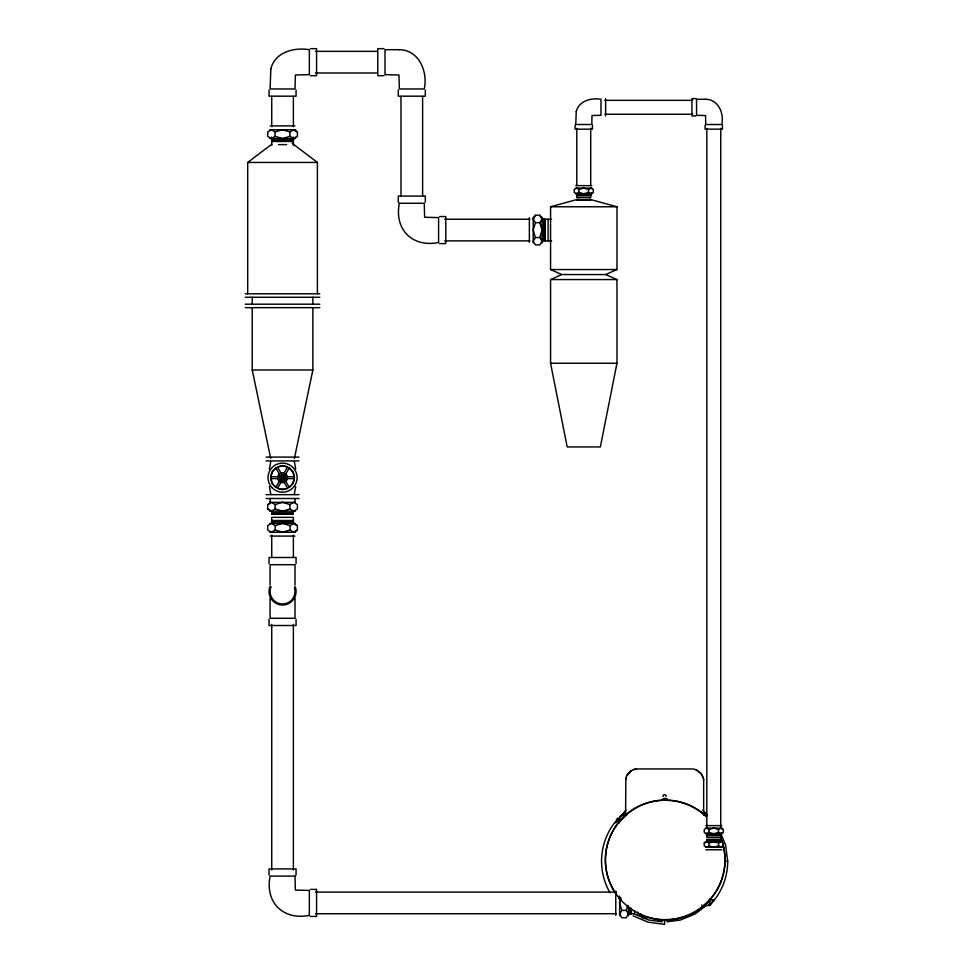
<?xml version="1.0" encoding="UTF-8"?>
<svg xmlns="http://www.w3.org/2000/svg" width="973" height="973" viewBox="0 0 973 973"><rect width="100%" height="100%" fill="white"/><g stroke="black" fill="none" stroke-linecap="round" stroke-linejoin="round"><path stroke-width="1.46" d="M398.273 202.238L398.273 196.059L425.323 196.059L425.323 202.238M270.762 461.616L269.387 469.022M294.345 493.98L295.719 486.573M666.091 796.51C666.663 793.944 662.406 793.968 663.051 796.51M562.552 274.556L605.729 274.556L616.955 279.567L616.955 363.257L600.353 446.948L567.174 446.948L550.572 363.257L550.572 279.567L561.798 274.556L550.572 269.545L550.572 206.775L577.986 199.258M625.858 778.145L625.59 815.252M625.59 779.701C626.138 774.265 630.711 769.655 636.111 768.95L693.141 768.95L695.707 769.667M294.393 458.465L312.856 369.971L312.856 307.663M539.82 237.546L542.034 230.066L539.82 222.708L542.034 218.937L539.82 215.228L535.418 215.228L533.216 218.913L535.418 222.708L533.216 230.066L535.418 237.546L533.216 241.195L535.418 244.904L539.82 244.904L542.034 241.195L539.82 237.546L535.418 237.546M621.102 898.006L619.631 902.908L621.844 910.387L619.631 914.048L621.844 917.758L626.247 917.758L628.449 914.048L626.247 910.387L627.719 905.401M626.782 775.736L631.161 770.847M280.455 479.385L275.76 487.497L272.124 483.678L270.628 478.619L280.005 478.619A2.749 2.749 0 0 0 280.771 479.738M282.997 474.97L287.68 466.858L282.559 465.617L277.427 466.858L282.109 474.97M282.109 480.346L277.427 488.458L282.559 489.711L287.68 488.458L282.997 480.346M284.663 475.931L289.346 467.818L292.982 471.637L294.478 476.697L285.101 476.697M533.216 218.937L535.418 215.228M616.323 819.85L616.846 819.205M617.393 818.512L617.952 817.831M615.654 822.866L625.894 810.156M619.278 898.626L620.348 897.799M632.195 810.168L634.396 808.478M247.701 293.797L247.701 162.455L271.735 144.235M703.491 814.632L705.328 815.313A4.877 4.877 0 0 1 707.103 815.715M275.079 136.342L271.418 138.555L267.709 136.342L267.709 131.939L271.418 129.737L275.079 131.939L282.559 129.737L289.918 131.939L293.688 129.737L297.397 131.939L297.397 136.342L293.712 138.555L289.918 136.342L282.559 138.555L275.079 136.342L275.079 131.939M578.959 192.362L576.612 193.773L574.228 192.362L574.228 189.528L576.612 188.105L578.959 189.528L583.764 188.105L588.495 189.528L590.915 188.105L593.299 189.528L593.299 192.362L590.939 193.773L588.495 192.362L583.764 193.773L578.959 192.362L578.959 189.528M282.498 502.36L275.079 504.561L271.418 502.36L267.709 504.561L267.709 508.976L271.418 511.178L275.079 508.976L282.498 511.178M271.455 523.413L275.189 525.627L282.559 523.413L290.027 525.627L293.688 523.413L297.397 525.627L297.397 530.03L293.712 532.231L290.027 530.03L282.608 532.231L275.189 530.03L271.455 532.231M708.976 832.353L706.629 833.764L704.245 832.353L704.245 829.519L706.629 828.096L708.976 829.519L713.781 828.096L718.512 829.519L720.932 828.096L723.316 829.519L723.316 832.353L720.957 833.764L718.512 832.353L713.781 833.764L708.976 832.353L708.976 829.519M718.585 843.056L720.932 841.633L723.316 843.056L723.316 845.89L720.932 847.301L718.585 845.89L713.781 847.301L709.049 845.89L706.629 847.301L704.245 845.89L704.245 843.056L706.605 841.633L709.049 843.056L713.781 841.633L718.585 843.056L718.585 845.89M293.688 138.555L297.397 136.342M590.915 193.773L593.299 192.362M267.709 504.561L270.19 503.102M271.418 523.413L267.709 525.627L267.709 530.03L271.418 532.231M294.916 531.501L297.397 530.03M704.245 843.056L706.629 841.633M723.316 832.353L720.932 833.764L725.554 844.941M282.559 502.36L289.918 504.561L293.651 502.36L297.397 504.561L297.397 508.976L293.688 511.178L289.918 508.976L282.559 511.178M605.729 274.556L616.955 269.545L616.955 206.775L589.529 199.258M633.545 769.667L636.111 769.011M666.894 921.808L680.492 920.008L695.294 913.89L705.328 906.131A4.877 4.877 0 0 0 710.035 901.424L710.995 900.171L709.986 898.638M662.041 799.38L667.101 799.38L667.101 798.748L663.987 798.383L663.306 799.368M310.387 48.65L316.566 48.65L316.566 75.699L310.387 75.699M383.97 48.65L377.792 48.65L377.792 75.699L383.97 75.699M315.422 51.35L377.415 51.35M315.422 72.999L377.415 72.999M695.89 98.601L691.912 98.601L691.912 115.982L695.89 115.982M604.805 100.341L692.727 100.341M604.805 114.255L692.727 114.255M270.178 125.882L294.928 125.882M269.703 129.737L295.403 129.737M269.703 138.555L295.403 138.555M271.54 140.063L293.566 140.063M271.747 141.158L293.36 141.158M271.747 141.474L293.36 141.474M278.412 144.624L286.694 144.624M247.701 162.455L317.405 162.455L317.405 293.797M575.809 185.636L591.718 185.636M575.505 188.105L592.022 188.105M575.505 193.773L592.022 193.773M576.685 194.746L590.842 194.746M576.819 195.451L590.708 195.451M576.819 195.658L590.708 195.658M576.819 199.708L590.708 199.708M576.819 199.903L590.708 199.903M550.572 206.775L616.955 206.775M439.626 216.541L445.804 216.541L445.804 243.591L439.626 243.591M444.746 219.241L529.859 219.241M542.022 219.241L551.569 219.266M535.418 222.708L539.82 222.708M444.746 240.89L529.859 240.89M542.022 240.89L551.569 240.866M550.572 269.545L616.955 269.545M550.572 279.567L616.955 279.567M245.293 293.797L319.813 293.797M245.293 297.264L319.813 297.264M245.293 304.196L319.813 304.196M245.293 307.663L319.813 307.663M550.572 363.257L616.955 363.257M252.25 307.663L252.25 369.971L312.856 369.971M266.103 457.091L299.015 457.091M266.103 460.934L299.015 460.934M280.005 476.697L270.628 476.697L272.124 471.637L275.76 467.818L280.455 475.931M285.101 478.619L294.478 478.619L292.982 483.678L289.346 487.497L284.663 479.385M266.103 494.661L299.015 494.661M266.103 498.504L299.015 498.504M269.703 502.36L295.403 502.36M269.703 511.178L295.403 511.178M271.54 512.783L293.566 512.783M271.747 513.878L293.36 513.878M271.747 514.194L293.36 514.194M271.747 520.494L293.36 520.494M271.747 520.81L293.36 520.81M271.54 521.905L293.566 521.905M269.703 523.413L295.403 523.413M269.703 532.231L295.403 532.231M270.178 536.087L294.928 536.087M705.826 825.615L721.735 825.615M705.522 828.096L722.039 828.096M705.522 833.764L722.039 833.764M706.702 834.737L720.859 834.737M706.836 835.442L720.725 835.442M706.836 835.649L720.725 835.649M706.836 839.687L720.725 839.687M706.836 839.894L720.725 839.894M706.702 840.599L720.859 840.599M705.522 841.633L722.039 841.633M705.522 847.301L722.039 847.301M705.826 849.782L721.735 849.782M725.371 861.19L727.707 861.19L725.554 844.868M310.387 889.395L316.566 889.395L316.566 916.432L310.387 916.432M315.495 892.095L616.298 892.095M621.844 910.387L626.247 910.387M315.495 913.732L616.298 913.732M628.449 913.732L634.53 913.732L634.53 910.57M640.696 915.763L640.696 914.048L642.898 917.758L647.3 917.758M662.358 921.808L648.748 920.008L633.958 913.89M633.082 915.897L648.298 922.197L664.62 924.35L664.62 920.774M704.063 907.104L701.715 904.987M695.707 769.594L701.034 773.438L703.394 778.4M696.923 770.19L701.034 773.499L703.005 777.135M294.941 130.467L297.397 131.939M293.712 523.413L297.397 525.627M267.709 508.976L271.394 511.178M720.957 828.096L723.316 829.519M292.168 143.323L317.405 162.455M626.697 815.35L625.177 814.352L623.924 815.313A4.877 4.877 0 0 0 619.217 820.02L618.244 821.285L619.266 822.781M702.786 810.156L706.507 814.778M539.82 215.228L542.034 218.937M640.696 914.048L642.898 917.758M295.719 469.022L294.345 461.616M269.387 486.573L270.762 493.98M252.25 369.971L270.713 458.465M703.394 778.145L703.649 779.701M722.477 125.176L722.477 129.154L705.084 129.154L705.084 125.176M720.738 128.363L720.738 827.038M720.738 833.107L720.738 837.668L706.824 837.668L706.824 833.107M718.512 829.519L718.512 832.353M709.049 843.056L709.049 845.89M706.824 128.363L706.824 827.038M703.649 779.446L703.649 815.252M637.984 912.358L637.984 913.72M637.668 912.175L637.668 913.72M631.38 908.478L631.38 913.72M631.063 908.15L631.063 913.72M629.957 908.259L629.957 913.927M628.449 906.24L628.449 915.763M619.631 896.06L619.631 915.763M615.775 891.159L615.775 915.289M605.632 98.601L605.632 115.982M592.46 125.176L592.46 129.154L575.067 129.154L575.067 125.176M590.72 128.29L590.72 185.612M590.72 193.153L590.72 197.677L576.807 197.677L576.807 193.153M588.495 189.528L588.495 192.362M576.807 128.29L576.807 185.612M548.103 219.241L548.103 240.89M544.953 219.266L544.953 240.866M544.637 219.266L544.637 240.866M543.542 219.047L543.542 241.085M542.034 217.21L542.034 242.922M533.216 217.21L533.216 242.922M529.361 217.697L529.361 242.435M425.323 90.002L425.323 96.181L398.273 96.181L398.273 90.002M422.623 96.461L422.623 195.78M400.973 96.461L400.973 195.78M312.856 297.264L312.856 304.196M296.072 90.002L296.072 96.181L269.034 96.181L269.034 90.002M296.072 563.671L296.072 557.493L269.034 557.493L269.034 563.671M296.072 619.327L296.072 625.517L269.034 625.517L269.034 619.327M296.072 875.08L296.072 868.901L269.034 868.901L269.034 875.08M294.928 498.504L294.928 502.36M295.026 584.797L295.026 564.705L270.08 564.705L270.08 584.797M295.026 598.2L295.026 618.293L270.08 618.293L270.08 598.2M293.372 96.461L293.372 126.563M293.372 137.096L293.36 145.123M293.372 523.279L293.372 517.344L271.735 517.344L271.735 523.279M293.372 535.162L293.372 557.444M293.372 624.411L293.372 870.008M290.027 525.627L290.027 530.03M289.918 131.939L289.918 136.342M289.918 504.561L289.918 508.976M275.079 504.561L275.079 508.976M275.189 525.627L275.189 530.03M271.735 96.461L271.735 126.563M271.735 137.096L271.747 145.439M271.735 535.162L271.735 557.444M271.735 624.411L271.735 870.008M270.178 498.504L270.178 502.36M252.25 297.264L252.25 304.196M727.707 861.19A63.075 63.075 0 0 1 709.232 905.802L714.206 899.38A1.593 1.593 0 0 1 712.285 899.611M609.998 892.74A63.075 63.075 0 0 1 615.994 821.03M620.02 816.59A63.075 63.075 0 0 1 624.459 812.564M704.793 812.564A63.075 63.075 0 0 1 707.067 814.535M709.633 899.806A59.572 59.572 0 0 1 702.567 906.702A59.572 59.572 0 0 0 709.633 899.757M625.603 815.763A59.572 59.572 0 0 0 618.694 822.842A59.572 59.572 0 0 1 625.603 815.715M722.732 843.506A59.803 59.803 0 0 1 661.336 919.509A59.803 59.803 0 0 1 610.266 836.221A59.803 59.803 0 0 1 705.839 815.958M720.932 838.142A59.803 59.803 0 0 1 722.331 842.156M722.732 843.81A59.803 59.803 0 0 1 647.836 917.357M643.773 915.958A59.803 59.803 0 0 1 637.303 913.027M620.592 899.952A59.803 59.803 0 0 1 618.731 897.775M616.164 894.345A59.803 59.803 0 0 1 633.338 809.524M634.542 808.782A59.803 59.803 0 0 1 646.181 803.43M647.532 803.005A59.803 59.803 0 0 1 661.506 800.451M665.739 800.329A59.803 59.803 0 0 1 705.839 816.262M720.932 838.434A59.803 59.803 0 0 1 722.331 842.46M694.418 912.321A59.572 59.572 0 0 1 686.768 916.043M678.68 918.621A59.572 59.572 0 0 1 675.919 919.23M673.109 919.692A59.572 59.572 0 0 1 670.275 920.032M661.81 920.239A59.572 59.572 0 0 1 657.553 919.886M643.822 916.554A59.572 59.572 0 0 1 639.869 914.912M285.198 473.486A4.938 4.938 0 0 1 285.904 481.294M284.846 482.036A4.938 4.938 0 0 1 281.075 482.377M279.908 481.83A4.938 4.938 0 0 1 277.731 478.74M277.621 477.463A4.938 4.938 0 0 1 284.031 472.951M285.247 478.169A2.749 2.749 0 0 1 284.639 479.446M283.459 480.248A2.749 2.749 0 0 1 281.367 480.127M279.859 477.159A2.749 2.749 0 0 1 280.467 475.87M281.647 475.067A2.749 2.749 0 0 1 283.739 475.189M284.821 476.113A2.749 2.749 0 0 1 285.284 477.451M288.312 467.685A11.518 11.518 0 0 1 288.312 487.631M286.111 488.616A11.518 11.518 0 0 1 276.283 468.001M278.996 466.699A11.518 11.518 0 0 1 287.789 467.405M294.478 587.862A12.467 12.467 0 0 1 281.951 603.953A12.467 12.467 0 0 1 271.029 586.731M295.05 586.33A13.525 13.525 0 0 1 282.559 605.024A13.525 13.525 0 0 1 270.056 586.33M399.331 203.272C394.162 229.555 412.309 247.701 438.592 242.532L438.592 217.599L424.617 217.247L424.264 203.272L399.331 203.272M281.002 476.527L280.796 478.436L282.34 479.567L284.104 478.801L284.311 476.892L282.766 475.748L281.002 476.527M270.859 68.852L270.08 88.969L295.026 88.969L295.378 74.994L309.353 74.641L309.353 49.696C294.162 47.166 275.043 51.983 270.859 68.852M279.908 476.952C283.642 488.86 289.103 468.5 279.908 476.952M281.756 477.451C282.766 480.589 284.201 475.225 281.756 477.451M576.247 111.579L575.748 124.52L591.779 124.52L591.998 115.532L600.986 115.313L600.986 99.27C591.219 97.653 578.935 100.742 576.247 111.579M399.222 49.696L385.004 49.696L385.004 74.641L398.979 74.994L399.331 88.969L424.264 88.969C428.023 71.832 419.059 49.805 399.222 49.696M705.693 99.27L696.559 99.27L696.559 115.313L705.534 115.532L705.766 124.52L721.796 124.52C724.216 113.5 718.451 99.343 705.693 99.27M295.026 876.114L270.08 876.114C264.924 902.409 283.058 920.543 309.353 915.386L309.353 890.441L295.378 890.1L295.026 876.114M272.27 487.935A14.534 14.534 0 0 0 296.595 481.428A14.534 14.534 0 0 0 278.789 463.622A14.534 14.534 0 0 0 272.27 487.935M281.002 479.215A2.189 2.189 0 0 0 284.675 478.23A2.189 2.189 0 0 0 281.988 475.542A2.189 2.189 0 0 0 281.002 479.215"/></g></svg>
